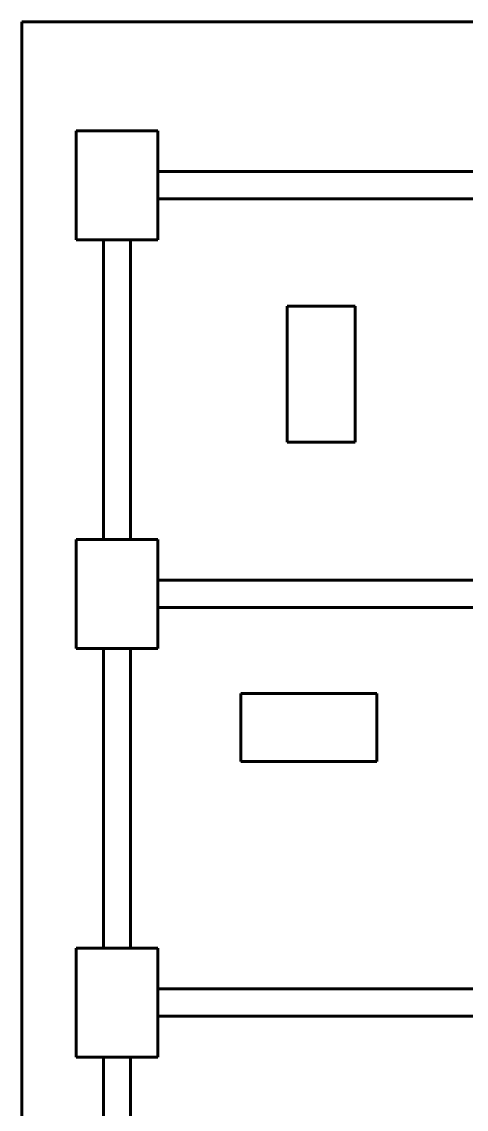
# Model space of a CAD drawing. Extents: x 0 to 297, y 0 to 292.
# Drawn here: x 196.85 to 205.02, y 127.65 to 147.61 of the extents above; entities that cross this region are included whole.
import ezdxf

# ---------------------------------------------------------------- set-up
doc = ezdxf.new("R2010")
doc.units = 0
doc.header["$MEASUREMENT"] = 0
doc.linetypes.add('K5LT_BASIC', pattern=[0])
doc.layers.add('Системный слой', color=7, linetype='Continuous')

# ---------------------------------------------------------------- blocks, each defined once
blk = doc.blocks.new('*U')
at = {"layer": 'Системный слой', "linetype": 'K5LT_BASIC', "lineweight": 60}
for p, q in [((199.35, 145.606), (197.85, 145.606)), ((197.85, 145.606), (197.85, 143.606)), ((199.35, 143.606), (199.35, 145.606)), ((197.85, 143.606), (199.35, 143.606)), ((202.976, 142.389), (201.726, 142.389)), ((201.726, 142.389), (201.726, 139.889)), ((202.976, 139.889), (202.976, 142.389)), ((201.726, 139.889), (202.976, 139.889)), ((199.35, 138.106), (197.85, 138.106)), ((197.85, 138.106), (197.85, 136.106)), ((199.35, 136.106), (199.35, 138.106)), ((197.85, 136.106), (199.35, 136.106)), ((203.373, 135.279), (200.873, 135.279)), ((200.873, 135.279), (200.873, 134.029)), ((203.373, 134.029), (203.373, 135.279)), ((200.873, 134.029), (203.373, 134.029)), ((199.35, 130.606), (197.85, 130.606)), ((197.85, 130.606), (197.85, 128.606)), ((199.35, 128.606), (199.35, 130.606)), ((197.85, 128.606), (199.35, 128.606))]:
    blk.add_line(p, q, dxfattribs=at)

msp = doc.modelspace()

# ---------------------------------------------------------------- linework, layer by layer
at = {"layer": 'Системный слой', "linetype": 'K5LT_BASIC', "lineweight": 60}
for p, q in [((248.35, 147.606), (196.85, 147.606)), ((196.85, 145.606), (196.85, 147.606)), ((196.85, 121.106), (196.85, 145.606)), ((197.85, 145.606), (199.35, 145.606)), ((197.85, 145.606), (197.85, 143.606)), ((197.85, 143.606), (197.85, 145.606)), ((197.85, 145.606), (199.35, 145.606)), ((199.35, 145.606), (198.35, 145.606)), ((199.35, 145.606), (199.35, 143.606)), ((199.35, 143.606), (199.35, 145.606)), ((199.35, 145.107), (199.35, 145.606)), ((199.35, 143.606), (199.35, 145.606)), ((199.35, 145.606), (199.35, 143.606)), ((199.35, 144.856), (199.35, 144.106)), ((199.35, 144.856), (215.85, 144.856)), ((213.35, 144.357), (199.35, 144.357)), ((199.35, 143.606), (197.85, 143.606)), ((197.85, 143.606), (199.35, 143.606)), ((198.35, 138.106), (198.35, 143.606)), ((198.85, 143.606), (198.85, 138.106)), ((197.85, 138.106), (199.35, 138.106)), ((197.85, 138.106), (197.85, 136.106)), ((197.85, 136.106), (197.85, 138.106)), ((197.85, 138.106), (199.35, 138.106)), ((199.35, 138.106), (198.35, 138.106)), ((199.35, 138.106), (199.35, 136.106)), ((199.35, 136.106), (199.35, 138.106)), ((199.35, 137.607), (199.35, 138.106)), ((199.35, 136.106), (199.35, 138.106)), ((199.35, 137.357), (213.35, 137.357)), ((213.35, 137.357), (199.35, 137.357)), ((199.35, 137.356), (199.35, 136.606)), ((199.35, 136.857), (213.35, 136.857)), ((199.35, 136.106), (197.85, 136.106)), ((197.85, 136.106), (199.35, 136.106)), ((198.35, 130.606), (198.35, 136.106)), ((198.85, 136.106), (198.85, 130.606)), ((197.85, 130.606), (199.35, 130.606)), ((197.85, 130.606), (197.85, 128.606)), ((197.85, 128.606), (197.85, 130.606)), ((197.85, 130.606), (199.35, 130.606)), ((199.35, 130.606), (198.35, 130.606)), ((199.35, 130.606), (199.35, 128.606)), ((199.35, 128.606), (199.35, 130.606)), ((199.35, 130.107), (199.35, 130.606)), ((199.35, 128.606), (199.35, 130.606)), ((199.35, 129.857), (213.35, 129.857)), ((199.35, 129.856), (199.35, 129.106)), ((199.35, 129.357), (213.35, 129.357)), ((199.35, 128.606), (197.85, 128.606)), ((197.85, 128.606), (199.35, 128.606)), ((198.35, 123.106), (198.35, 128.606)), ((198.85, 128.606), (198.85, 123.106))]:
    msp.add_line(p, q, dxfattribs=at)

# ---------------------------------------------------------------- block references
at = {"layer": 'Системный слой'}
msp.add_blockref('*U', (0, 0), dxfattribs=at)
msp.add_blockref('*U', (0, 0), dxfattribs=at)
msp.add_blockref('*U', (0, 0), dxfattribs=at)
msp.add_blockref('*U', (0, 0), dxfattribs=at)
msp.add_blockref('*U', (0, 0), dxfattribs=at)
msp.add_blockref('*U', (0, 0), dxfattribs=at)
msp.add_blockref('*U', (0, 0), dxfattribs=at)
msp.add_blockref('*U', (0, 0), dxfattribs=at)
msp.add_blockref('*U', (0, 0), dxfattribs=at)
msp.add_blockref('*U', (0, 0), dxfattribs=at)
msp.add_blockref('*U', (0, 0), dxfattribs=at)
msp.add_blockref('*U', (0, 0), dxfattribs=at)
msp.add_blockref('*U', (0, 0), dxfattribs=at)
msp.add_blockref('*U', (0, 0), dxfattribs=at)
msp.add_blockref('*U', (0, 0), dxfattribs=at)
msp.add_blockref('*U', (0, 0), dxfattribs=at)
msp.add_blockref('*U', (0, 0), dxfattribs=at)
msp.add_blockref('*U', (0, 0), dxfattribs=at)
msp.add_blockref('*U', (0, 0), dxfattribs=at)
msp.add_blockref('*U', (0, 0), dxfattribs=at)
msp.add_blockref('*U', (0, 0), dxfattribs=at)
msp.add_blockref('*U', (0, 0), dxfattribs=at)
msp.add_blockref('*U', (0, 0), dxfattribs=at)
msp.add_blockref('*U', (0, 0), dxfattribs=at)
msp.add_blockref('*U', (0, 0), dxfattribs=at)
msp.add_blockref('*U', (0, 0), dxfattribs=at)
msp.add_blockref('*U', (0, 0), dxfattribs=at)
msp.add_blockref('*U', (0, 0), dxfattribs=at)
msp.add_blockref('*U', (0, 0), dxfattribs=at)
msp.add_blockref('*U', (0, 0), dxfattribs=at)
msp.add_blockref('*U', (0, 0), dxfattribs=at)
msp.add_blockref('*U', (0, 0), dxfattribs=at)
msp.add_blockref('*U', (0, 0), dxfattribs=at)
msp.add_blockref('*U', (0, 0), dxfattribs=at)
msp.add_blockref('*U', (0, 0), dxfattribs=at)
msp.add_blockref('*U', (0, 0), dxfattribs=at)
msp.add_blockref('*U', (0, 0), dxfattribs=at)
msp.add_blockref('*U', (0, 0), dxfattribs=at)
msp.add_blockref('*U', (0, 0), dxfattribs=at)
msp.add_blockref('*U', (0, 0), dxfattribs=at)
msp.add_blockref('*U', (0, 0), dxfattribs=at)
msp.add_blockref('*U', (0, 0), dxfattribs=at)
msp.add_blockref('*U', (0, 0), dxfattribs=at)
msp.add_blockref('*U', (0, 0), dxfattribs=at)
msp.add_blockref('*U', (0, 0), dxfattribs=at)
msp.add_blockref('*U', (0, 0), dxfattribs=at)
msp.add_blockref('*U', (0, 0), dxfattribs=at)
msp.add_blockref('*U', (0, 0), dxfattribs=at)
msp.add_blockref('*U', (0, 0), dxfattribs=at)
msp.add_blockref('*U', (0, 0), dxfattribs=at)
msp.add_blockref('*U', (0, 0), dxfattribs=at)
msp.add_blockref('*U', (0, 0), dxfattribs=at)
msp.add_blockref('*U', (0, 0), dxfattribs=at)
msp.add_blockref('*U', (0, 0), dxfattribs=at)
msp.add_blockref('*U', (0, 0), dxfattribs=at)
msp.add_blockref('*U', (0, 0), dxfattribs=at)
msp.add_blockref('*U', (0, 0), dxfattribs=at)
msp.add_blockref('*U', (0, 0), dxfattribs=at)
msp.add_blockref('*U', (0, 0), dxfattribs=at)
msp.add_blockref('*U', (0, 0), dxfattribs=at)
msp.add_blockref('*U', (0, 0), dxfattribs=at)
msp.add_blockref('*U', (0, 0), dxfattribs=at)
msp.add_blockref('*U', (0, 0), dxfattribs=at)
msp.add_blockref('*U', (0, 0), dxfattribs=at)
msp.add_blockref('*U', (0, 0), dxfattribs=at)
msp.add_blockref('*U', (0, 0), dxfattribs=at)
msp.add_blockref('*U', (0, 0), dxfattribs=at)
msp.add_blockref('*U', (0, 0), dxfattribs=at)
msp.add_blockref('*U', (0, 0), dxfattribs=at)
msp.add_blockref('*U', (0, 0), dxfattribs=at)
msp.add_blockref('*U', (0, 0), dxfattribs=at)
msp.add_blockref('*U', (0, 0), dxfattribs=at)
msp.add_blockref('*U', (0, 0), dxfattribs=at)
msp.add_blockref('*U', (0, 0), dxfattribs=at)
msp.add_blockref('*U', (0, 0), dxfattribs=at)
msp.add_blockref('*U', (0, 0), dxfattribs=at)
msp.add_blockref('*U', (0, 0), dxfattribs=at)
msp.add_blockref('*U', (0, 0), dxfattribs=at)
msp.add_blockref('*U', (0, 0), dxfattribs=at)
msp.add_blockref('*U', (0, 0), dxfattribs=at)
msp.add_blockref('*U', (0, 0), dxfattribs=at)
msp.add_blockref('*U', (0, 0), dxfattribs=at)
msp.add_blockref('*U', (0, 0), dxfattribs=at)
msp.add_blockref('*U', (0, 0), dxfattribs=at)
msp.add_blockref('*U', (0, 0), dxfattribs=at)
msp.add_blockref('*U', (0, 0), dxfattribs=at)
msp.add_blockref('*U', (0, 0), dxfattribs=at)
msp.add_blockref('*U', (0, 0), dxfattribs=at)
msp.add_blockref('*U', (0, 0), dxfattribs=at)
msp.add_blockref('*U', (0, 0), dxfattribs=at)
msp.add_blockref('*U', (0, 0), dxfattribs=at)
msp.add_blockref('*U', (0, 0), dxfattribs=at)
msp.add_blockref('*U', (0, 0), dxfattribs=at)
msp.add_blockref('*U', (0, 0), dxfattribs=at)
msp.add_blockref('*U', (0, 0), dxfattribs=at)
msp.add_blockref('*U', (0, 0), dxfattribs=at)
msp.add_blockref('*U', (0, 0), dxfattribs=at)
msp.add_blockref('*U', (0, 0), dxfattribs=at)
msp.add_blockref('*U', (0, 0), dxfattribs=at)
msp.add_blockref('*U', (0, 0), dxfattribs=at)
msp.add_blockref('*U', (0, 0), dxfattribs=at)
msp.add_blockref('*U', (0, 0), dxfattribs=at)
msp.add_blockref('*U', (0, 0), dxfattribs=at)
msp.add_blockref('*U', (0, 0), dxfattribs=at)
msp.add_blockref('*U', (0, 0), dxfattribs=at)
msp.add_blockref('*U', (0, 0), dxfattribs=at)
msp.add_blockref('*U', (0, 0), dxfattribs=at)
msp.add_blockref('*U', (0, 0), dxfattribs=at)
msp.add_blockref('*U', (0, 0), dxfattribs=at)
msp.add_blockref('*U', (0, 0), dxfattribs=at)
msp.add_blockref('*U', (0, 0), dxfattribs=at)
msp.add_blockref('*U', (0, 0), dxfattribs=at)
msp.add_blockref('*U', (0, 0), dxfattribs=at)
msp.add_blockref('*U', (0, 0), dxfattribs=at)
msp.add_blockref('*U', (0, 0), dxfattribs=at)
msp.add_blockref('*U', (0, 0), dxfattribs=at)
msp.add_blockref('*U', (0, 0), dxfattribs=at)
msp.add_blockref('*U', (0, 0), dxfattribs=at)
msp.add_blockref('*U', (0, 0), dxfattribs=at)
msp.add_blockref('*U', (0, 0), dxfattribs=at)
msp.add_blockref('*U', (0, 0), dxfattribs=at)
msp.add_blockref('*U', (0, 0), dxfattribs=at)
msp.add_blockref('*U', (0, 0), dxfattribs=at)
msp.add_blockref('*U', (0, 0), dxfattribs=at)
msp.add_blockref('*U', (0, 0), dxfattribs=at)
msp.add_blockref('*U', (0, 0), dxfattribs=at)
msp.add_blockref('*U', (0, 0), dxfattribs=at)
msp.add_blockref('*U', (0, 0), dxfattribs=at)
msp.add_blockref('*U', (0, 0), dxfattribs=at)
msp.add_blockref('*U', (0, 0), dxfattribs=at)
msp.add_blockref('*U', (0, 0), dxfattribs=at)
msp.add_blockref('*U', (0, 0), dxfattribs=at)
msp.add_blockref('*U', (0, 0), dxfattribs=at)
msp.add_blockref('*U', (0, 0), dxfattribs=at)
msp.add_blockref('*U', (0, 0), dxfattribs=at)
msp.add_blockref('*U', (0, 0), dxfattribs=at)
msp.add_blockref('*U', (0, 0), dxfattribs=at)
msp.add_blockref('*U', (0, 0), dxfattribs=at)
msp.add_blockref('*U', (0, 0), dxfattribs=at)
msp.add_blockref('*U', (0, 0), dxfattribs=at)
msp.add_blockref('*U', (0, 0), dxfattribs=at)
msp.add_blockref('*U', (0, 0), dxfattribs=at)
msp.add_blockref('*U', (0, 0), dxfattribs=at)
msp.add_blockref('*U', (0, 0), dxfattribs=at)
msp.add_blockref('*U', (0, 0), dxfattribs=at)
msp.add_blockref('*U', (0, 0), dxfattribs=at)
msp.add_blockref('*U', (0, 0), dxfattribs=at)
msp.add_blockref('*U', (0, 0), dxfattribs=at)
msp.add_blockref('*U', (0, 0), dxfattribs=at)
msp.add_blockref('*U', (0, 0), dxfattribs=at)
msp.add_blockref('*U', (0, 0), dxfattribs=at)
msp.add_blockref('*U', (0, 0), dxfattribs=at)
msp.add_blockref('*U', (0, 0), dxfattribs=at)
msp.add_blockref('*U', (0, 0), dxfattribs=at)
msp.add_blockref('*U', (0, 0), dxfattribs=at)
msp.add_blockref('*U', (0, 0), dxfattribs=at)
msp.add_blockref('*U', (0, 0), dxfattribs=at)
msp.add_blockref('*U', (0, 0), dxfattribs=at)
msp.add_blockref('*U', (0, 0), dxfattribs=at)
msp.add_blockref('*U', (0, 0), dxfattribs=at)
msp.add_blockref('*U', (0, 0), dxfattribs=at)
msp.add_blockref('*U', (0, 0), dxfattribs=at)
msp.add_blockref('*U', (0, 0), dxfattribs=at)
msp.add_blockref('*U', (0, 0), dxfattribs=at)
msp.add_blockref('*U', (0, 0), dxfattribs=at)
msp.add_blockref('*U', (0, 0), dxfattribs=at)
msp.add_blockref('*U', (0, 0), dxfattribs=at)
msp.add_blockref('*U', (0, 0), dxfattribs=at)
msp.add_blockref('*U', (0, 0), dxfattribs=at)
msp.add_blockref('*U', (0, 0), dxfattribs=at)
msp.add_blockref('*U', (0, 0), dxfattribs=at)
msp.add_blockref('*U', (0, 0), dxfattribs=at)
msp.add_blockref('*U', (0, 0), dxfattribs=at)
msp.add_blockref('*U', (0, 0), dxfattribs=at)
msp.add_blockref('*U', (0, 0), dxfattribs=at)
msp.add_blockref('*U', (0, 0), dxfattribs=at)
msp.add_blockref('*U', (0, 0), dxfattribs=at)
msp.add_blockref('*U', (0, 0), dxfattribs=at)
msp.add_blockref('*U', (0, 0), dxfattribs=at)
msp.add_blockref('*U', (0, 0), dxfattribs=at)
msp.add_blockref('*U', (0, 0), dxfattribs=at)
msp.add_blockref('*U', (0, 0), dxfattribs=at)
msp.add_blockref('*U', (0, 0), dxfattribs=at)
msp.add_blockref('*U', (0, 0), dxfattribs=at)
msp.add_blockref('*U', (0, 0), dxfattribs=at)
msp.add_blockref('*U', (0, 0), dxfattribs=at)
msp.add_blockref('*U', (0, 0), dxfattribs=at)
msp.add_blockref('*U', (0, 0), dxfattribs=at)
msp.add_blockref('*U', (0, 0), dxfattribs=at)
msp.add_blockref('*U', (0, 0), dxfattribs=at)
msp.add_blockref('*U', (0, 0), dxfattribs=at)
msp.add_blockref('*U', (0, 0), dxfattribs=at)
msp.add_blockref('*U', (0, 0), dxfattribs=at)
msp.add_blockref('*U', (0, 0), dxfattribs=at)
msp.add_blockref('*U', (0, 0), dxfattribs=at)
msp.add_blockref('*U', (0, 0), dxfattribs=at)
msp.add_blockref('*U', (0, 0), dxfattribs=at)
msp.add_blockref('*U', (0, 0), dxfattribs=at)
msp.add_blockref('*U', (0, 0), dxfattribs=at)
msp.add_blockref('*U', (0, 0), dxfattribs=at)
msp.add_blockref('*U', (0, 0), dxfattribs=at)
msp.add_blockref('*U', (0, 0), dxfattribs=at)
msp.add_blockref('*U', (0, 0), dxfattribs=at)
msp.add_blockref('*U', (0, 0), dxfattribs=at)
msp.add_blockref('*U', (0, 0), dxfattribs=at)
msp.add_blockref('*U', (0, 0), dxfattribs=at)
msp.add_blockref('*U', (0, 0), dxfattribs=at)
msp.add_blockref('*U', (0, 0), dxfattribs=at)
msp.add_blockref('*U', (0, 0), dxfattribs=at)
msp.add_blockref('*U', (0, 0), dxfattribs=at)
msp.add_blockref('*U', (0, 0), dxfattribs=at)
msp.add_blockref('*U', (0, 0), dxfattribs=at)
msp.add_blockref('*U', (0, 0), dxfattribs=at)
msp.add_blockref('*U', (0, 0), dxfattribs=at)
msp.add_blockref('*U', (0, 0), dxfattribs=at)
msp.add_blockref('*U', (0, 0), dxfattribs=at)
msp.add_blockref('*U', (0, 0), dxfattribs=at)
msp.add_blockref('*U', (0, 0), dxfattribs=at)
msp.add_blockref('*U', (0, 0), dxfattribs=at)
msp.add_blockref('*U', (0, 0), dxfattribs=at)
msp.add_blockref('*U', (0, 0), dxfattribs=at)
msp.add_blockref('*U', (0, 0), dxfattribs=at)
msp.add_blockref('*U', (0, 0), dxfattribs=at)
msp.add_blockref('*U', (0, 0), dxfattribs=at)
msp.add_blockref('*U', (0, 0), dxfattribs=at)
msp.add_blockref('*U', (0, 0), dxfattribs=at)
msp.add_blockref('*U', (0, 0), dxfattribs=at)
msp.add_blockref('*U', (0, 0), dxfattribs=at)
msp.add_blockref('*U', (0, 0), dxfattribs=at)
msp.add_blockref('*U', (0, 0), dxfattribs=at)
msp.add_blockref('*U', (0, 0), dxfattribs=at)
msp.add_blockref('*U', (0, 0), dxfattribs=at)
msp.add_blockref('*U', (0, 0), dxfattribs=at)
msp.add_blockref('*U', (0, 0), dxfattribs=at)
msp.add_blockref('*U', (0, 0), dxfattribs=at)
msp.add_blockref('*U', (0, 0), dxfattribs=at)
msp.add_blockref('*U', (0, 0), dxfattribs=at)
msp.add_blockref('*U', (0, 0), dxfattribs=at)
msp.add_blockref('*U', (0, 0), dxfattribs=at)
msp.add_blockref('*U', (0, 0), dxfattribs=at)
msp.add_blockref('*U', (0, 0), dxfattribs=at)
msp.add_blockref('*U', (0, 0), dxfattribs=at)
msp.add_blockref('*U', (0, 0), dxfattribs=at)
msp.add_blockref('*U', (0, 0), dxfattribs=at)
msp.add_blockref('*U', (0, 0), dxfattribs=at)
msp.add_blockref('*U', (0, 0), dxfattribs=at)
msp.add_blockref('*U', (0, 0), dxfattribs=at)
msp.add_blockref('*U', (0, 0), dxfattribs=at)
msp.add_blockref('*U', (0, 0), dxfattribs=at)
msp.add_blockref('*U', (0, 0), dxfattribs=at)
msp.add_blockref('*U', (0, 0), dxfattribs=at)
msp.add_blockref('*U', (0, 0), dxfattribs=at)
msp.add_blockref('*U', (0, 0), dxfattribs=at)
msp.add_blockref('*U', (0, 0), dxfattribs=at)
msp.add_blockref('*U', (0, 0), dxfattribs=at)
msp.add_blockref('*U', (0, 0), dxfattribs=at)
msp.add_blockref('*U', (0, 0), dxfattribs=at)
msp.add_blockref('*U', (0, 0), dxfattribs=at)
msp.add_blockref('*U', (0, 0), dxfattribs=at)
msp.add_blockref('*U', (0, 0), dxfattribs=at)
msp.add_blockref('*U', (0, 0), dxfattribs=at)
msp.add_blockref('*U', (0, 0), dxfattribs=at)
msp.add_blockref('*U', (0, 0), dxfattribs=at)
msp.add_blockref('*U', (0, 0), dxfattribs=at)
msp.add_blockref('*U', (0, 0), dxfattribs=at)
msp.add_blockref('*U', (0, 0), dxfattribs=at)
msp.add_blockref('*U', (0, 0), dxfattribs=at)
msp.add_blockref('*U', (0, 0), dxfattribs=at)
msp.add_blockref('*U', (0, 0), dxfattribs=at)
msp.add_blockref('*U', (0, 0), dxfattribs=at)
msp.add_blockref('*U', (0, 0), dxfattribs=at)
msp.add_blockref('*U', (0, 0), dxfattribs=at)
msp.add_blockref('*U', (0, 0), dxfattribs=at)
msp.add_blockref('*U', (0, 0), dxfattribs=at)
msp.add_blockref('*U', (0, 0), dxfattribs=at)
msp.add_blockref('*U', (0, 0), dxfattribs=at)
msp.add_blockref('*U', (0, 0), dxfattribs=at)
msp.add_blockref('*U', (0, 0), dxfattribs=at)
msp.add_blockref('*U', (0, 0), dxfattribs=at)
msp.add_blockref('*U', (0, 0), dxfattribs=at)
msp.add_blockref('*U', (0, 0), dxfattribs=at)
msp.add_blockref('*U', (0, 0), dxfattribs=at)
msp.add_blockref('*U', (0, 0), dxfattribs=at)
msp.add_blockref('*U', (0, 0), dxfattribs=at)
msp.add_blockref('*U', (0, 0), dxfattribs=at)
msp.add_blockref('*U', (0, 0), dxfattribs=at)
msp.add_blockref('*U', (0, 0), dxfattribs=at)
msp.add_blockref('*U', (0, 0), dxfattribs=at)
msp.add_blockref('*U', (0, 0), dxfattribs=at)
msp.add_blockref('*U', (0, 0), dxfattribs=at)
msp.add_blockref('*U', (0, 0), dxfattribs=at)
msp.add_blockref('*U', (0, 0), dxfattribs=at)
msp.add_blockref('*U', (0, 0), dxfattribs=at)
msp.add_blockref('*U', (0, 0), dxfattribs=at)
msp.add_blockref('*U', (0, 0), dxfattribs=at)
msp.add_blockref('*U', (0, 0), dxfattribs=at)
msp.add_blockref('*U', (0, 0), dxfattribs=at)
msp.add_blockref('*U', (0, 0), dxfattribs=at)
msp.add_blockref('*U', (0, 0), dxfattribs=at)
msp.add_blockref('*U', (0, 0), dxfattribs=at)
msp.add_blockref('*U', (0, 0), dxfattribs=at)
msp.add_blockref('*U', (0, 0), dxfattribs=at)
msp.add_blockref('*U', (0, 0), dxfattribs=at)
msp.add_blockref('*U', (0, 0), dxfattribs=at)
msp.add_blockref('*U', (0, 0), dxfattribs=at)

doc.saveas('drawing.dxf')
